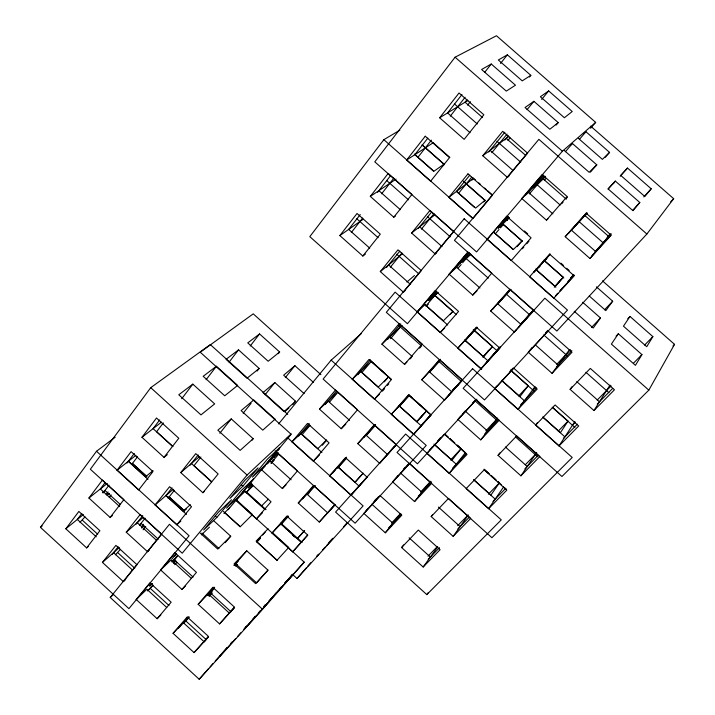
<?xml version="1.0" encoding="UTF-8"?>
<svg xmlns="http://www.w3.org/2000/svg" width="715" height="715" viewBox="0 0 715 715"><rect width="100%" height="100%" fill="white"/><g stroke="black" fill="none" stroke-linecap="round" stroke-linejoin="round"><path stroke-width="1.07" d="M648.827 390.14L544.848 298.191L463.141 388.325L561.936 476.503L648.827 390.14L674.54 344.344L602.495 280.87M641.945 354.604L635.421 365.338L611.388 344.103L618.341 333.762L641.945 354.604L633.454 363.229M652.875 336.631L646.744 346.712L623.462 326.174L629.995 316.459L652.875 336.631L644.599 345.068M571.857 386.833L570.105 389.371L593.959 410.544L609.993 385.108M537.51 422.485L535.642 425.121L559.005 445.937L574.654 421.841M552.677 407.452L568.041 421.117L560.435 432.647L543.159 417.256M499.839 452.89L498.042 455.357L520.922 475.815L536.447 452.836M488.586 508.705L506.828 490.15L484.144 469.835L466.171 488.586L488.586 508.705L503.646 486.888M426.81 594.603L501.278 519.868L405.637 434.041L335.585 512.074L426.81 594.603L428.079 592.78M497.81 481.445L499.419 482.884L490.901 495.057L473.696 479.622M432.495 514.845L431.181 516.57L453.158 536.357L467.717 515.89M403.653 544.893L401.616 547.538L423.173 567.013L437.759 546.814M582.654 302.248L600.484 317.996L593.2 328.024L574.216 311.248M596.408 286.849L612.683 301.194L605.837 310.623L589.276 296.01M96.498 451.263L189.091 535.767L128.915 608.653L40.46 527.357L96.498 451.263L115.142 437.258M287.725 414.387L210.308 344.576L150.74 387.673L90.349 469.246L182.227 553.196L247.095 475.037L291.112 433.907M532.148 347.49L528.296 352.245L552.052 373.337L569.739 349.438M65.816 528.787L78.856 511.44L99.894 530.718L86.631 547.896L65.816 528.787L83.396 514.559M88.919 498.042L102.433 480.069L123.865 499.66L110.128 517.454L88.919 498.042L107.223 483.474M81.876 513.442L77.327 519.465L96.248 536.822M105.051 482.705L100.341 488.953L119.682 506.631M496.719 386.145L494.7 388.629L517.964 409.364L535.061 386.627M117.054 470.238L131.095 451.648L152.965 471.56L138.674 489.972L117.054 470.238L135.939 455.303M141.945 437.285L156.514 418.007L178.813 438.25L163.994 457.341L141.945 437.285L161.465 422.172M79.964 522.263L85.005 516.865M103.049 493.028L108.984 485.199M127.011 463.052L134.304 453.435M159.677 419.964L153.09 428.66L172.44 446.24M106.16 494.494L108.09 491.956M646.878 234.019L538.878 139.345L454.436 240.329L556.86 331.027L646.878 234.019L673.673 198.69L590.653 126.153M137.548 456.751L132.373 463.543L146.807 476.708M163.324 422.896L156.621 431.699L172.959 446.553M181.717 398.729L192.827 384.134L214.661 403.886L200.969 414.888L178.768 394.778L192.827 384.134M109.261 497.443L111.165 494.941M399.837 130.184L383.848 139.675L309.81 236.638L407.425 323.689L467.825 252.44M510.537 369.968L528.26 385.734L519.957 396.602L501.921 380.541M206.108 379.719L216.422 366.268L237.639 385.412L224.733 395.788L203.176 376.296L216.422 366.268M455.089 57.2L374.794 161.849L476.574 251.939L562.383 151.214L595.667 122.372L496.469 35.75L455.089 57.2L562.383 151.214M229.086 362.139L238.542 349.867L259.188 368.457L257.123 371.067M460.782 416.076L457.94 419.491L480.721 439.868L497.551 418.114M250.232 345.971L259.563 333.941L279.645 352.003L278.296 353.702M339.848 235.575L357.026 213.481L380.282 234.145L362.827 256.042L339.848 235.575L363.238 219.201M370.316 196.411L388.173 173.45L411.92 194.471L393.777 217.217L370.316 196.411L396.065 179.116M360.253 214.545L348.661 229.399L369.727 248.141M377.565 192.344L390.453 175.81M439.654 117.787L459.039 92.995L483.841 114.766L464.151 139.345L439.654 117.787L467.905 100.458M351.333 232.5L362.621 218.066M381.596 193.828L393.849 178.151M427.829 138.12L414.843 154.69L433.603 171.251M461.962 94.568L447.572 112.934L470.059 132.713M449.19 473.348L466.984 454.463L444.39 434.228L426.864 453.31L449.19 473.348L465.394 452.622L457.368 445.436M417.873 157.354L431.413 140.14M450.28 116.134L465.099 97.276M484.591 72.483L491.25 64.01L515.479 85.201L506.292 91.109L481.606 69.498L491.25 64.01M102.451 562.419L115.884 545.366L136.994 564.725L123.346 581.599L102.451 562.419L119.369 547.52M126.242 532.21L140.158 514.55L161.679 534.212L147.54 551.694L126.242 532.21L143 517.633M467.074 99.653L465.063 102.2L482.616 117.609M112.201 554.34L118.207 546.734M135.841 524.408L142.759 515.649M467.637 105.123L470.39 101.628M500.545 63.456L507.364 54.832L530.834 75.334L529.449 77.05M155.11 504.969L169.58 486.7L191.531 506.694L176.82 524.774L155.11 504.969L173.218 489.257M180.752 472.588L195.758 453.641L218.147 473.974L202.89 492.724L180.752 472.588L199.422 456.626M115.428 554.777L120.442 549.343M139.684 525.06L145.109 518.205M172.074 487.836L165.907 495.602L186.526 514.398M190.02 465.233L198.189 454.937M141.49 526.785L143.474 524.283M457.171 445.043L461.184 448.645L452.023 460.201L434.068 444.095M174.389 490.311L169.071 496.997L184.363 510.93M200.897 457.019L194.006 465.671L211.229 481.329M219.827 433.245L231.249 418.901L253.173 438.724L251.805 440.395M143.098 529.806L145.708 526.517M168.123 498.382L169.473 496.684M398.255 475.305L392.651 481.874L414.548 501.59L430.805 481.24M243.154 413.207L251.108 403.278M442.683 165.853L444.06 164.137L422.494 145.118M265.158 394.671L274.864 382.588L295.581 401.249L292.766 404.672M385.305 532.8L401.803 515.184L380.094 495.611L363.828 513.406L385.305 532.8L400.82 513.513M285.339 377.565L294.911 365.714L313.447 382.391M110.235 597.472L169.437 524.292L262.575 609.314L199.181 679.25L110.235 597.472L113.506 594.433M380.3 271.602L397.96 249.848L421.314 270.601L403.376 292.149L380.3 271.602L402.634 253.611M411.617 233.036L429.965 210.442L453.81 231.544L435.176 253.941L411.617 233.036L434.872 214.84M386.529 267.455L399.792 251.153M418.275 228.434L431.52 212.158M390.354 267.213L401.946 252.994M421.412 229.122L434.005 213.678M482.768 155.727L502.69 131.319L527.607 153.189L507.373 177.374L482.768 155.727L508.874 136.413M469.809 175.121L456.465 191.441L474.483 207.35M488.685 152.027L504.87 132.23M458.556 193.282L471.766 177.159M491.831 152.67L507.042 134.089M527.053 109.663L533.891 101.316L558.227 122.605L556.145 125.089M472.007 180.091L473.384 178.41L467.02 183.308M504.888 140.015L508.311 135.841M507.918 140.489L510.036 137.915M541.675 99.43L548.664 90.921L572.232 111.513L564.376 117.734L540.379 96.748L548.664 90.921M278.591 423.915L331.152 360.137L361.147 333.762M136.216 599.492L149.989 582.805L171.144 602.209L157.157 618.716L136.216 599.492L146.879 589.267L166.765 607.509M160.616 569.935L174.88 552.65L196.446 572.366L181.95 589.464L160.616 569.935L171.153 559.908L191.414 578.435M149.623 585.951L151.678 583.467M171.868 559.05L176.122 553.902M151.929 583.485L149.864 585.978L152.268 583.672M176.265 554.045L174.228 556.502L176.605 554.25M148.094 590.635L153.082 585.174M172.771 561.4L177.642 555.519M172.36 562.204L177.141 556.431L171.573 561.749M175.568 560.837L173.531 563.295L175.944 560.98M216.842 517.419L231.526 499.785L218.441 512.19L203.641 530.003L216.842 517.419L215.242 515.962M242.868 486.173L258.079 467.905L245.227 479.971L229.873 498.435L242.868 486.173L241.232 484.69M639.809 202.506L632.99 210.71L608.036 188.849L615.32 181.065L639.809 202.506L632.543 210.487M651.204 188.796L644.814 196.482L620.674 175.363L627.502 168.07L651.204 188.796L643.795 196.947M483.608 201.961L485.02 200.272L463.365 181.172M235.825 500.196L250.259 482.929L271.039 501.778L256.39 518.884L235.825 500.196L245.039 491.42L264.55 509.125M250.759 482.25L253.512 478.952L241.169 490.651L226.566 508.159L239.033 496.281M261.386 469.603L276.321 451.728L297.494 470.872L282.336 488.577L261.386 469.603L265.158 466.037M277.527 450.2L279.672 447.635L267.544 459.021L252.431 477.146L264.684 465.572M228.139 509.706L291.157 434.282L200.236 352.218L253.235 313.849L320.937 374.66M462.212 414.369L464.348 411.804M249.58 485.905L251.716 483.358M271.629 459.548L274.471 456.143M275.892 454.445L277.322 452.738M249.821 485.7L251.18 484.073M267.419 463.901L277.5 452.604M251.546 483.93L248.123 488.023L252.046 484.287M277.876 452.461L273.622 457.546L278.242 453.185M246.228 492.832L252.592 485.226M271.065 463.177L278.6 454.177M271.307 463.177L274.167 459.772L271.056 462.721M589.964 258.499L611.2 235.19L586.121 213.168L565.199 236.701L589.964 258.499L609.949 234.663M429.545 450.101L432.235 446.893M440.61 437.544L437.92 440.753L440.833 437.589M291.979 441.879L307.495 423.405L329.079 442.862L313.331 461.166L291.979 441.879L309.675 425.13M319.462 409.141L335.541 389.997L357.545 409.767L341.234 428.732L319.462 409.141L337.552 392.195M298.656 436.087L309.202 423.53M325.298 404.386L336.416 391.159M302.141 434.657L309.961 425.371M329.436 402.232L337.748 392.356M352.254 379.29L368.967 359.475L391.418 379.585L374.454 399.211L352.254 379.29L371.282 361.433L361.942 372.488M381.882 344.165L399.22 323.609L422.136 344.049L404.529 364.418L381.882 344.165L401.893 325.629M357.858 374.705L370.281 360.003M387.861 339.178L400.74 323.922M555.841 295.769L557.906 293.329M562.839 287.484L559.97 290.88L574.172 275.293M571.088 277.706L573.662 274.649L570.731 277.876M390.515 338.695L401.776 325.37M417.104 311.937L435.167 290.63L458.565 311.427L440.234 332.538L417.104 311.937L424.898 304.715L447.715 325.03M449.127 274.158L467.905 252.011L491.795 273.175L472.74 295.107L449.127 274.158L456.626 267.321L468.781 252.994M428.473 300.497L436.347 291.219M436.579 291.264L428.669 300.586L437.812 292.122M469.156 252.878L460.54 263.031L470.059 254.37L468.405 252.904M425.827 306.1L436.257 293.829M458.288 267.902L461.166 264.514M462.605 262.816L470.425 253.611M225.198 542.694L230.713 536.205L213.651 520.663M521.807 198.493L542.185 174.576L567.147 196.5L546.466 220.202L521.807 198.493L523.308 197.161M498.498 227.728L507.829 216.788M524.81 195.821L528.564 192.469L542.962 175.586M508.356 216.511L498.266 228.344L509.402 217.646M543.623 175.148L532.773 187.866L541.318 180.26L544.884 176.087M405.298 467.592L403.895 469.237L405.36 467.637M496.147 232.849L498.99 229.515M500.42 227.853L503.262 224.519L522.459 241.456M506.801 220.363L508.928 217.878M529.431 193.863L544.258 176.48M565.422 151.687L572.411 143.501L596.793 164.843L590.411 172.145M534.82 186.892L545.59 176.685M544.338 180.386L545.786 178.705M579.516 139.255L585.942 131.739L609.555 152.384L605.212 157.354M590.608 128.28L595.667 122.372M365.991 510.868L368.154 508.338M374.66 500.732L376.108 499.043M322.349 445.248L326.666 440.217M384.304 381.837L388.665 376.769L378.271 387.065L360.414 371.067M554.277 287.242L561.525 278.823M543.9 260.135L563.313 277.268L555.341 286.545L535.571 269.081M520.511 324.485L533.515 309.863M514.398 332.073L533.953 310.498L509.956 289.253L490.687 311.034L514.398 332.073L516.382 329.776M518.366 327.479L533.596 309.836M173.057 633.32L187.223 616.947L208.458 636.413L194.069 652.616L173.057 633.32L188.662 617.036M198.153 604.3L212.829 587.337L234.475 607.124L219.568 623.909L198.153 604.3L214.312 587.507M384.634 388.674L382.525 391.105L360.601 371.451M387.441 385.43L388.835 383.803M419.625 348.214L421.081 346.534M178.375 628.315L188.206 616.965M206.787 595.497L214.071 587.087M450.119 314.582L452.917 311.347L434.649 295.098M183.737 623.337L189.412 617.036M208.253 595.282L214.67 587.882M234.163 565.377L246.773 550.818L267.982 570.132L256.64 582.895L235.601 563.715M208.798 595.729L211.577 592.521M234.967 565.547L236.406 563.885M209.468 596.31L212.212 593.146M235.736 566.03L237.157 564.394M260.537 537.448L257.105 541.407L260.063 538.332M262.602 535.07L265.354 531.897M333.19 538.261L326.755 545.411M346.9 523.076L343.423 527.098L347.132 523.014M481.025 368.877L499.848 348.125L476.351 327.238L457.806 348.196L481.025 368.877L499.74 347.276M517.061 246.693L522.102 240.901L502.913 223.965M292.891 574.78L297.02 578.524L306.449 567.674M307.906 566.003L310.81 562.66M318.13 554.822L316.7 556.467L318.854 554.098M272.022 533.077L286.822 516.096L307.682 535.017L292.658 551.837L272.022 533.077L287.555 516.811M327.649 512.95L334.781 504.978L319.274 522.039L298.253 502.994L313.581 485.422L334.834 504.638M279.342 525.561L287.805 515.855M302.606 498.891L314.108 485.708M281.174 524.551L288.431 516.248M315.083 485.726L307.343 494.574L309.631 492.26M522.361 248.793L523.818 247.122M526.732 243.788L528.912 241.286M561.633 203.82L563.098 202.139M566.021 198.797L567.478 197.126M329.561 475.815L345.479 457.654L367.153 477.182L350.994 495.173L329.561 475.815L346.337 458.172M357.768 443.622L374.267 424.79L396.36 444.641L379.62 463.293L357.768 443.622L375.607 424.933L366.411 435.48M332.77 472.892L334.978 470.381M346.543 457.189L337.927 467.02L359.1 486.12M363.765 437.535L375.169 424.531M337.695 468.227L346.444 458.252M255.595 616.348L245.459 627.868L272.63 597.472L264.452 606.49M269.019 601.074L271.932 597.767M274.837 594.46L280.271 588.365M285.115 582.85L286.5 581.277M281.603 587.256L283.042 585.621M285.196 583.163L293.105 574.163L290.183 577.398M262.575 609.314L304.063 562.079M391.328 414.351L408.488 394.859L431.038 415.049L413.619 434.345L391.328 414.351L409.239 395.404L430.886 414.789L413.619 434.345M421.743 379.808L439.546 359.582L462.56 380.112L444.489 400.141L421.743 379.808L440.485 360.056M397.075 408.435L409.114 394.769M440.369 359.279L429.34 371.8L451.791 391.847M399.649 406.29L409.239 395.404M429.679 372.211L440.512 359.913M452.693 390.131L454.079 388.567M444.489 400.141L462.498 379.701M199.181 679.25L208.655 668.498M210.112 666.845L213.025 663.538M215.206 661.053L226.861 647.817M230.507 643.679L231.964 642.025M482.831 357.08L488.711 350.395M227.173 647.808L219.818 656.173L235.744 638.54M473.294 329.463L492.474 346.507L483.528 356.669L464.714 339.929M237.934 636.055L240.857 632.739M244.503 628.592L246.684 626.108L243.815 629.272M476.816 327.184L465.063 340.465L487.97 360.861M492.653 309.282L494.074 307.682M510.099 289.575L497.622 303.669L521.012 324.413L527.715 317.022M465.081 341.037L477.227 327.309M497.631 304.268L510.823 289.361M422.431 424.004L423.816 422.431M208.333 636.868L204.043 641.704L183.281 622.658M234.574 607.33L229.39 613.166L208.235 593.825M533.855 272.272L550.067 254.04M568.416 233.403L586.863 212.668M535.642 270.663L550.21 254.281M571.231 230.641L586.452 213.526M608.152 189.126L615.32 181.065M297.976 538.118L304.572 530.691M613.247 183.71L614.73 182.039M538.958 267.222L540.397 265.596M545.456 259.92L546.904 258.294M584.87 215.993L587.087 213.499M620.182 176.292L627.502 168.07M319.274 522.039L334.986 504.584M355.096 482.232L363.211 473.16L354.989 482.205L337.891 466.779M387.61 454.088L394.108 446.821M350.994 495.173L367.242 477.021M379.62 463.293L395.413 445.642M416.747 421.627L423.414 414.173M415.031 400.382L426.685 410.812L416.925 421.716L398.997 405.646M416.988 421.609L426.685 410.812M462.551 379.406L448.752 394.921L462.149 380.094M420.554 426.203L431.02 414.602M487.657 351.664L489.078 350.091M483.125 356.874L492.474 346.507M292.658 551.837L307.763 535.142M290.996 576.022L292.462 574.413M279.851 588.606L281.317 586.979M284.99 582.922L286.465 581.304M287.439 580.151L292.658 574.377M279.94 588.713L282.13 586.291M285.062 583.056L287.984 579.82M272.415 597.186L276.115 593.093M286.965 581.107L292.784 574.69M252.386 619.574L255.353 616.303M258.321 613.023L260.546 610.565M269.055 601.109L304.331 562.231L235.208 499.436M258.508 613.059L260.734 610.592M496.657 350.547L499.588 347.311M499.785 347.374L496.845 350.618L474.322 330.598M520.484 324.53L523.478 321.232M524.971 319.578L533.864 309.774M555.198 286.232L563.313 277.268M486.298 362.425L500.402 346.864M519.939 325.307L534.025 309.765M486.513 362.469L499.901 347.705M529.949 314.555L533.667 310.444M328.9 542.497L332.636 538.386M322.447 550.148L325.316 546.993M607.982 236.299L610.235 233.823M297.02 578.524L363.113 505.907L287.341 437.473M606.392 238.703L610.02 234.717M567.862 281.531L573.761 275.052M595.086 251.626L611.262 233.859M556.216 295L557.718 293.356M592.038 255.666L610.753 235.128M267.982 570.132L255.639 583.619L234.082 563.965L246.773 550.818M277.071 560.194L288.726 547.458L272.227 532.469M304.572 530.584L297.243 538.601L280.923 523.791M219.568 623.909L234.556 607.509M194.069 652.616L208.539 636.77M204.07 641.99L206.215 639.639L185.936 621.049M373.23 502.52L378.36 496.907M403.269 469.666L409.078 463.302M407.55 465.242L409.007 463.642M392.651 481.874L409.516 463.445L431.654 483.34L414.548 501.59M472.624 402.983L475.636 399.703M457.94 419.491L476.136 399.685L499.186 420.259L480.721 439.868M476.86 399.167L417.453 463.812L323.135 379.075L395.127 292.131L481.678 369.226M509.911 371.46L512.923 368.198M545.563 332.832L547.815 330.384M494.7 388.629L513.647 368.109L537.188 389.049L517.964 409.364M528.296 352.245L547.985 330.92L572.027 352.218L552.052 373.337M670.652 201.952L673.673 198.69M533.899 272.111L544.392 260.814L563.813 277.956M545.08 260.081L546.439 258.615M565.199 236.701L587.122 213.186L584.924 215.546L608.563 236.316M391.463 523.174L400.525 513.495M420.456 492.179L430.019 481.964M450.53 460.031L461.184 448.645M388.397 528.153L401.16 514.532M418.257 496.264L431.565 482.053M457.806 348.196L476.592 328.176M485.807 430.904L496.264 419.776L474.975 400.766M518.715 395.887L528.26 385.734M490.687 311.034L510.823 289.664M452.658 468.128L466.591 453.328M484.52 434.264L498.212 419.714M604.595 309.774L612.683 301.194M532.639 389.845L534.892 387.459M556.762 364.293L570.427 349.823M591.439 327.568L600.484 317.996M520.681 404.735L536.59 387.914M556.672 366.661L571.83 350.627M401.616 547.538L418.302 530.065L440.091 549.71L423.173 567.013M431.181 516.57L448.475 498.453L470.693 518.429L453.158 536.357M208.932 595.899L211.846 592.86M298.253 502.994L314.949 485.574M627.77 318.783L629.995 316.459M498.042 455.357L516.704 435.9L539.852 456.554L520.922 475.815M235.217 565.771L236.745 564.189M208.065 595.246L212.561 590.563M616.062 336.139L618.341 333.762M268.107 528.725L256.122 541.139L277.483 560.551M234.1 565.27L238.506 560.703M257.007 541.934L259.974 538.851M535.642 425.121L555.081 404.958L578.721 425.979L559.005 445.937M570.105 389.371L590.304 368.413L614.453 389.8L593.959 410.544M428.008 556.154L437.285 546.635M457.698 525.686L468.245 514.872M488.372 494.217L499.419 482.884M428.178 559.291L439.528 547.663M457.823 528.93L469.174 517.311M525.319 464.75L536.804 453.024M558.272 431.1L568.041 421.117M492.957 501.412L505.737 488.39M524.89 468.87L538.145 455.357M572.438 425.255L575.512 422.127M597.159 400.123L611.146 385.912M563.375 438.402L577.389 424.192M597.231 404.073L612.737 388.343M313.331 461.166L319.56 454.901M157.157 618.716L160.875 614.972M256.39 518.884L262.369 512.87M440.234 332.538L444.721 328.033M374.454 399.211L379.594 394.054M672.967 345.917L674.54 344.344M341.234 428.732L345.792 424.183M282.336 488.577L286 484.913M181.95 589.464L185.623 585.791M230.713 536.205L217.762 549.084L200.272 533.131M268.34 499.186L261.413 506.077L245.165 491.33M404.529 364.418L406.88 362.076M410.008 358.966L411.572 357.402M326.46 440.047L317.8 448.654L300.774 433.29M472.74 295.107L477.048 290.826M546.466 220.202L547.887 218.79M452.917 311.347L443.291 320.856L424.549 304.179M522.102 240.901L513.379 249.481L494.512 232.813M596.793 164.843L589.151 172.306L564.314 150.534M609.555 152.384L602.396 159.374L578.355 138.335M147.379 590.912L152.992 585.505M174.666 564.671L177.079 562.356M201.451 534.82L209.459 527.161M223.875 513.379L229.479 508.016M246.452 492.188L252.824 486.093M172.538 561.284L175.684 558.281M277.947 450.2L279.574 448.671M426.703 305.725L428.303 304.224M433.308 296.913L438.098 292.48M123.346 581.599L125.661 579.454M147.54 551.694L149.185 550.184M470.881 254.317L466.198 258.589L488.274 278.135M176.82 524.774L180.868 521.074M499.964 227.522L503.262 224.519M183.326 511.699L186.597 508.74M202.89 492.724L204.49 491.285M190.342 504.656L183.183 511.136L165.871 495.361M284.784 411.626L288.878 407.961M253.173 438.724L240.142 450.37L217.843 430.171L231.249 418.901M295.581 401.249L284.007 411.59L262.959 392.606L274.864 382.588M141.534 527.992L144.055 525.775M139.353 524.837L141.007 523.38L158.265 539.155M403.376 292.149L404.976 290.755M570.793 144.913L572.411 143.501M583.413 133.937L585.942 131.739M406.898 282.023L414.459 275.516M435.176 253.941L436.713 252.627M86.631 547.896L88.24 546.528M294.911 365.714L283.649 375.196L304.116 393.616M110.128 517.454L112.523 515.452M485.02 200.272L475.609 208.092L456.778 191.477M153.01 470.64L145.52 476.807L128.28 461.095M507.373 177.374L508.919 176.105M163.994 457.341L167.337 454.606M107.044 495.406L109.511 493.413M102.397 492.546L104.989 490.472L120.549 504.683M259.188 368.457L247.032 378.244L226.065 359.332L238.542 349.867M279.645 352.003L268.152 361.245L247.756 342.896L259.563 333.941M558.227 122.605L549.844 129.245L525.051 107.536L533.891 101.316M40.46 527.357L42.194 525.99M449.672 196.679L466.216 183.934M362.827 256.042L365.383 254.102M393.777 217.217L395.431 216.01M444.06 164.137L433.907 171.278L414.343 154.002M407.532 159.454L433.04 142.848M530.834 75.334L522.218 80.867L498.328 59.98L507.364 54.832M506.247 138.353L525.552 155.298M543.489 179.152L566.217 199.119M454.391 103.881L477.289 123.99M496.943 141.257L520.761 162.18M539.673 178.813L541.318 180.26M537.171 184.792L560.211 205.044M579.177 221.713L603.138 242.778M490.079 150.32L512.664 170.179M528.564 192.469L552.865 213.857M571.348 230.114L595.756 251.591M432.7 142.303L449.878 157.452M473.035 177.865L475.502 180.037M478.791 182.933L480.435 184.381M484.538 188.009L486.182 189.457M487.827 190.905L491.938 194.525M524.399 230.963L527.688 233.868M560.909 263.165L563.393 265.354M566.691 268.268L569.176 270.458M421.984 144.913L444.417 164.7M463.821 181.798L485.378 200.835M505.657 218.719L507.275 220.14M494.199 232.777L513.066 249.455M536.071 269.769L555.85 287.242M383.848 139.675L473.16 218.593M386.529 180.412L408.506 199.86M427.391 216.573L450.253 236.826M506.479 294.267L529.457 314.627M543.731 334.915L567.594 356.07M585.907 372.292L608.939 392.714M378.879 190.655L400.382 209.709M419.625 226.771L442.04 246.639M456.626 267.321L479.917 287.975M535.517 345.032L558.147 365.106M576.764 381.622L599.492 401.776M356.705 218.665L378.092 237.666M396.754 254.245L418.239 273.353M434.845 295.501L456.438 314.698M510.876 370.495L534.275 391.302M552.212 407.264L574.896 427.445M388.585 264.925L410.553 284.463M501.447 380.353L524.408 400.793M542.676 417.06L564.904 436.856M398.693 325.566L421.537 345.935M439.055 361.567L461.13 381.256M515.533 436.972L537.671 456.751M389.988 336.649L412.349 356.624M465.054 410.955L487.55 431.047M505.442 447.045L527.214 466.502M369.592 359.699L385.349 373.802M409.203 395.163L412.537 398.139M369.655 359.967L391.194 379.254M445.132 434.255L448.341 437.133M449.95 438.572L454.767 442.889M484.109 469.165L489.748 474.224M491.366 475.663L496.201 479.997M450.137 438.956L453.346 441.834M484.296 469.549L488.327 473.16M491.554 476.056L494.78 478.943M497.998 481.83L501.224 484.716M504.468 487.621L506.131 489.105M399.185 406.031L421.198 425.765M434.255 444.48L456.304 464.25M473.884 480.015L495.2 499.124M331.152 360.137L426.229 445.436L355.114 523.192L275.114 450.852M328.087 401.061L349.59 420.393M365.919 435.078L387.503 454.49M400.355 472.847L421.975 492.295M438.402 507.069L460.102 526.598M300.8 433.531L321.902 452.559M371.764 504.129L392.973 523.273M409.087 537.814L430.376 557.03M270.44 461.05L291.13 479.783M306.86 494.011L327.631 512.816M150.74 387.673L247.095 475.037M245.513 491.071L266.034 509.688M280.798 523.094L302.132 542.453M280.798 523.88L301.203 542.39M285.285 528.09L286.876 529.538M292.453 534.597L294.848 536.768M293.132 535.41L294.732 536.858M236.057 499.606L252.493 514.541L240.258 526.705L223.402 511.368M191.406 463.481L211.649 481.874M224.465 512.521L240.133 526.776M256.614 541.773L277.232 560.524M132.338 463.311L146.763 476.458M169.035 496.755L184.318 510.689M128.316 461.336L148.032 479.309M201.943 533.024L218.87 548.459M137.217 522.665L156.63 540.415M174.147 559.747L193.077 577.059M210.353 592.86L231.008 611.745M82.431 520.261L97.705 534.257M117.796 552.677L134.742 568.211M113.524 552.659L132.588 570.132M150.373 588.436L168.963 605.489M425.246 136.225L406.62 160.044L430.6 181.235L449.521 157.613L425.246 136.225M467.959 173.879L448.823 197.331L472.901 218.602L492.331 195.365L467.959 173.879M464.169 218.754L386.315 312.321L484.511 399.935L567.487 310.087L464.169 218.754M506.667 216.279L487.085 239.266L511.216 260.591L531.084 237.818L506.667 216.279M265.354 604.881L263.889 606.552L265.319 604.854M549.647 254.191L529.547 276.794L553.776 298.218L574.181 275.82L549.647 254.191M472.588 368.699L397.04 452.452L491.902 537.707L572.223 457.484L472.588 368.699M275.052 419.187L262.771 430.162L241.125 410.598L253.754 399.962L275.052 419.187"/></g></svg>
